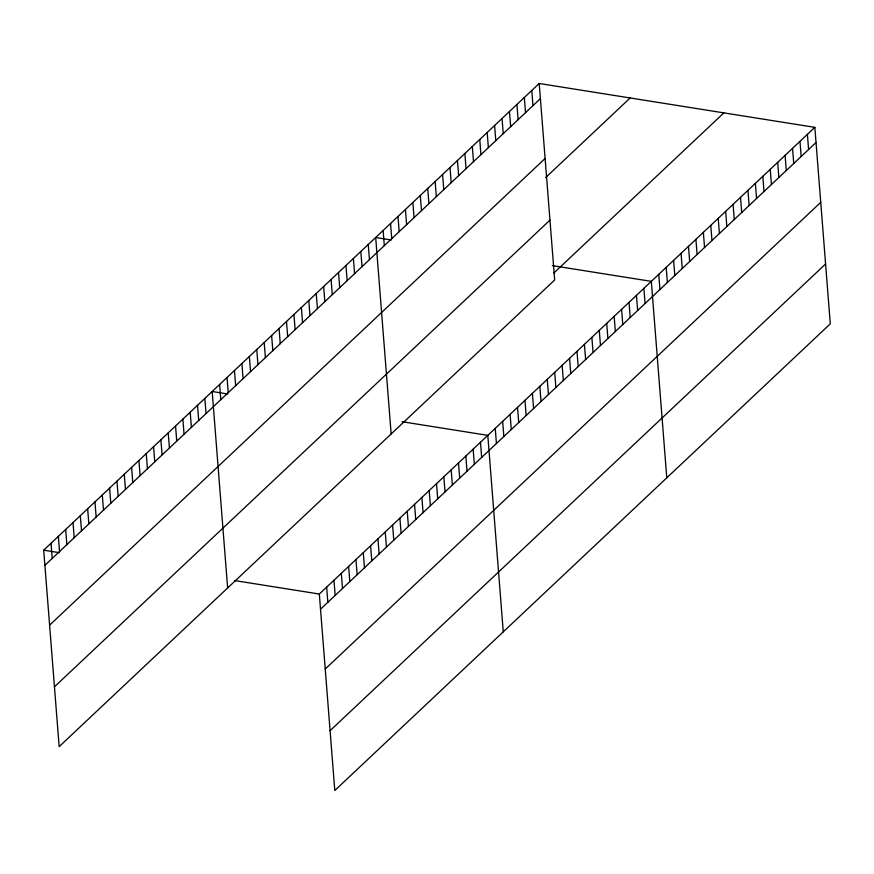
<?xml version="1.0" encoding="UTF-8"?>
<svg xmlns="http://www.w3.org/2000/svg" width="874" height="874" viewBox="0 0 874 874"><rect width="100%" height="100%" fill="white"/><g stroke="black" fill="none" stroke-linecap="round" stroke-linejoin="round"><path stroke-width="1.31" d="M539.203 83.489L554.673 279.964L59.159 746.647L43.7 550.172L539.203 83.489L814.841 127.353L830.3 323.828L334.797 790.511L319.327 594.036L814.841 127.353M44.891 565.325L540.405 98.642M49.599 625.161L545.114 158.478M545.616 177.586L630.165 97.964M54.45 686.811L549.965 220.128M553.854 273.005L723.88 112.877M320.518 609.189L816.032 142.506M325.226 669.025L820.741 202.342M330.088 730.675L825.591 263.992M391.279 239.979L375.689 237.499L391.159 433.974M552.324 265.609L651.316 281.362L666.786 477.838M227.764 393.977L212.174 391.497L227.633 587.973M402.04 421.716L487.801 435.361L503.26 631.836M43.7 550.172L59.29 552.652M234.866 580.598L319.327 594.036M807.401 134.356L808.592 149.509M799.972 141.348L801.163 156.512M792.543 148.351L793.734 163.514M785.103 155.353L786.294 170.506M777.674 162.356L778.865 177.509M770.245 169.348L771.436 184.512M762.805 176.351L763.996 191.515M755.376 183.354L756.567 198.507M747.947 190.357L749.138 205.51M740.507 197.349L741.698 212.513M733.078 204.352L734.269 219.516M725.649 211.355L726.84 226.508M718.21 218.358L719.411 233.511M710.781 225.35L711.971 240.514M703.351 232.353L704.542 247.517M695.912 239.356L697.113 254.509M688.483 246.359L689.673 261.512M681.054 253.351L682.244 268.515M673.614 260.354L674.815 275.518M666.185 267.357L667.375 282.51M658.756 274.36L659.946 289.512M643.887 288.354L645.078 303.518M636.458 295.357L637.649 310.521M629.018 302.36L630.22 317.513M621.589 309.363L622.78 324.516M614.16 316.355L615.351 331.519M606.72 323.358L607.922 338.522M599.291 330.361L600.482 345.514M591.862 337.364L593.053 352.517M584.422 344.356L585.624 359.52M576.993 351.359L578.184 366.523M569.564 358.362L570.755 373.515M562.124 365.365L563.326 380.518M554.695 372.357L555.886 387.521M531.774 90.492L532.965 105.645M547.266 379.36L548.457 394.524M524.345 97.484L525.536 112.648M539.826 386.363L541.028 401.516M516.905 104.487L518.107 119.651M532.397 393.366L533.588 408.519M509.476 111.49L510.667 126.643M524.968 400.358L526.159 415.521M502.047 118.493L503.238 133.646M517.528 407.36L518.73 422.524M494.608 125.485L495.809 140.648M510.099 414.363L511.29 429.516M487.179 132.487L488.369 147.651M502.67 421.366L503.861 436.519M479.75 139.49L480.94 154.643M495.23 428.358L496.432 443.522M472.31 146.493L473.511 161.646M464.881 153.485L466.071 168.649M480.482 442.266L481.672 457.419M457.452 160.488L458.642 175.652M473.151 449.16L474.342 464.323M450.012 167.491L451.213 182.644M465.831 456.064L467.022 471.217M442.583 174.494L443.774 189.647M458.5 462.958L459.691 478.122M435.154 181.486L436.344 196.65M451.181 469.862L452.371 485.015M427.714 188.489L428.916 203.653M443.85 476.756L445.041 491.909M420.285 195.492L421.476 210.645M436.53 483.65L437.721 498.814M412.856 202.495L414.047 217.648M429.2 490.554L430.39 505.707M405.416 209.487L406.618 224.651M421.88 497.448L423.071 512.612M397.987 216.49L399.178 231.654M414.549 504.353L415.751 519.506M390.558 223.493L391.749 238.646M407.229 511.246L408.42 526.41M383.118 230.496L384.32 245.649M399.899 518.151L401.1 533.304M392.579 525.045L393.77 540.208M368.26 244.491L369.451 259.654M385.248 531.949L386.45 547.102M360.82 251.493L362.022 266.657M377.929 538.843L379.119 554.007M353.391 258.496L354.582 273.649M370.598 545.747L371.8 560.9M345.962 265.499L347.153 280.652M363.278 552.641L364.469 567.805M338.522 272.491L339.724 287.655M355.958 559.546L357.149 574.699M331.093 279.494L332.284 294.658M348.628 566.439L349.818 581.603M323.664 286.497L324.855 301.65M341.308 573.344L342.499 588.497M316.224 293.5L317.426 308.653M333.977 580.238L335.168 595.402M308.795 300.492L309.986 315.656M326.658 587.142L327.848 602.295M301.366 307.495L302.557 322.659M293.926 314.498L295.128 329.651M286.497 321.501L287.688 336.654M279.068 328.493L280.259 343.657M271.628 335.496L272.83 350.66M264.199 342.499L265.39 357.652M256.77 349.502L257.961 364.655M249.341 356.494L250.532 371.658M241.901 363.497L243.092 378.661M234.472 370.5L235.663 385.653M227.043 377.502L228.234 392.655M219.603 384.494L220.794 399.658M204.844 398.402L206.046 413.555M197.524 405.296L198.715 420.46M190.193 412.2L191.395 427.353M182.874 419.094L184.064 434.258M175.543 425.999L176.745 441.151M168.223 432.892L169.414 448.045M160.903 439.786L162.094 454.95M153.573 446.69L154.764 461.843M146.253 453.584L147.444 468.748M138.922 460.489L140.113 475.642M131.603 467.382L132.793 482.546M124.272 474.287L125.463 489.44M116.952 481.181L118.143 496.345M109.621 488.085L110.812 503.238M102.302 494.979L103.493 510.143M94.971 501.884L96.162 517.037M87.651 508.777L88.842 523.941M80.321 515.682L81.522 530.835M73.001 522.576L74.192 537.739M65.67 529.48L66.872 544.633M58.35 536.374L59.541 551.538M51.02 543.278L52.221 558.431"/></g></svg>
